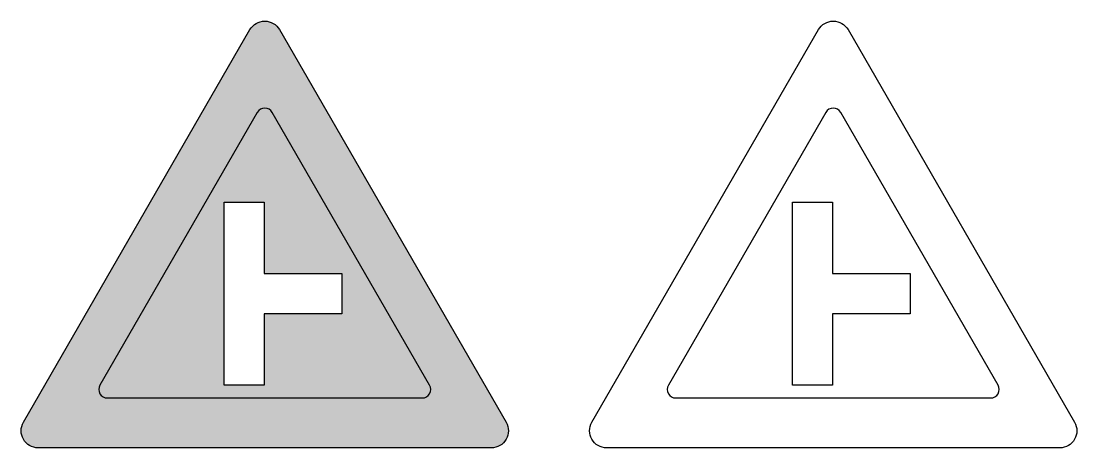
# Model space of a CAD drawing. Extents: x 810 to 2110, y 26 to 551.
import ezdxf

# ---------------------------------------------------------------- set-up
doc = ezdxf.new("R2010")
doc.units = 0
doc.header["$MEASUREMENT"] = 0

msp = doc.modelspace()

# ---------------------------------------------------------------- hatches: boundary and pattern name
h = msp.add_hatch(color=1)
edge = h.paths.add_edge_path()
edge.add_line((1128.14, 540.76), (1407.13, 57.52600000000001))
edge.add_arc((1388.917571304782, 47.03054715398166), 21.02015911979289, -89.93886488620183, 29.953974118425492, ccw=False)
edge.add_line((1388.94, 26.0104), (830.94, 26.0123))
edge.add_arc((830.9619210011044, 47.03218742928414), 21.0198988596536, 150.0444853512209, 269.94024799633763, ccw=False)
edge.add_line((812.75, 57.528), (1091.74, 540.76))
edge.add_arc((1109.94, 530.2307592663184), 21.02629093368161, 30.050656878707116, 149.9493431212929, ccw=False)
edge = h.paths.add_edge_path(flags=16)
edge.add_arc((1303.710804231846, 98.00638525814728), 10.6048892450898, 270.0496826283104, 389.9449293399955)
edge.add_line((1312.9, 103.3), (1119.12, 438.932))
edge.add_arc((1109.94, 433.6201961794326), 10.6060199805672, 30.05487035694211, 149.9451296430585)
edge.add_line((1100.76, 438.932), (906.99, 103.3))
edge.add_arc((916.1795474287882, 98.00625478937512), 10.60525908693234, 150.0554082435482, 269.9484192282182)
edge.add_line((916.1700000000001, 87.40100000000001), (1303.72, 87.4015))
h = msp.add_hatch(color=7)
h.paths.add_polyline_path([(1119.12, 438.932, 0.576712), (1100.76, 438.932), (906.99, 103.3, 0.576728), (916.1700000000001, 87.40100000000001), (1303.72, 87.4015, 0.5767409999999997), (1312.9, 103.3)])
h.paths.add_polyline_path([(1204.73, 240.458), (1204.73, 191.144), (1109.22, 191.144), (1109.22, 103.274), (1059.9, 103.274), (1059.9, 191.144), (1059.87, 191.144), (1059.87, 240.458), (1059.9, 240.458), (1059.9, 328.268), (1109.22, 328.268), (1109.22, 240.458)], flags=16)

# ---------------------------------------------------------------- linework, layer by layer
at = {"color": 1}
msp.add_lwpolyline([(1128.14, 540.76), (1407.13, 57.526, -0.576727), (1388.94, 26.0104), (830.94, 26.0123, -0.5767439999999999), (812.75, 57.528), (1091.74, 540.76, -0.576761)], format="xyb", close=True, dxfattribs=at)
for points in [[(1828.14, 540.76), (2107.13, 57.526, -0.576727), (2088.94, 26.0104), (1530.94, 26.0123, -0.5767439999999999), (1512.75, 57.528), (1791.74, 540.76, -0.576761)], [(1303.72, 87.4015, 0.576741), (1312.9, 103.3), (1119.12, 438.932, 0.576712), (1100.76, 438.932), (906.99, 103.3, 0.576728), (916.1700000000001, 87.40100000000001)], [(2003.72, 87.4015, 0.576741), (2012.9, 103.3), (1819.12, 438.932, 0.576712), (1800.76, 438.932), (1606.99, 103.3, 0.576728), (1616.17, 87.40100000000001)]]:
    msp.add_lwpolyline(points, format="xyb", close=True)
for points in [[(1059.9, 191.144), (1059.87, 191.144), (1059.87, 240.458), (1059.9, 240.458), (1059.9, 328.268), (1109.22, 328.268), (1109.22, 240.458), (1204.73, 240.458), (1204.73, 191.144), (1109.22, 191.144), (1109.22, 103.274), (1059.9, 103.274)], [(1759.9, 191.144), (1759.87, 191.144), (1759.87, 240.458), (1759.9, 240.458), (1759.9, 328.268), (1809.22, 328.268), (1809.22, 240.458), (1904.73, 240.458), (1904.73, 191.144), (1809.22, 191.144), (1809.22, 103.274), (1759.9, 103.274)]]:
    msp.add_lwpolyline(points, close=True)

doc.saveas('drawing.dxf')
